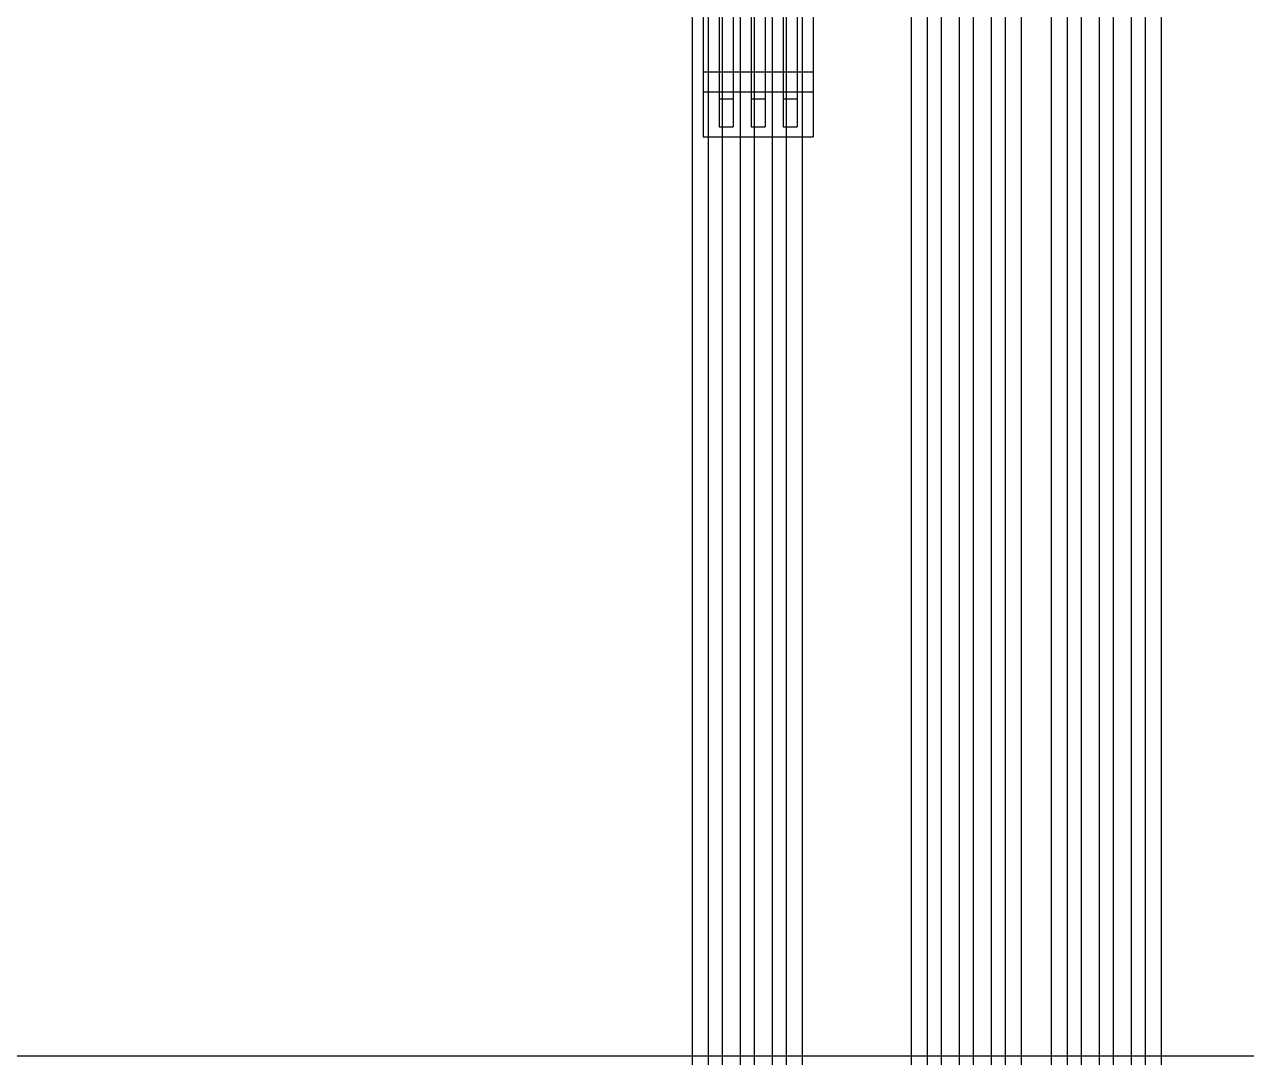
# Model space of a CAD drawing. Header units: millimetres. Extents: x -1355 to 669, y -1138 to 733.
# Drawn here: x -206.7 to -145.6, y -441.8 to -390.2 of the extents above; entities that cross this region are included whole.
import ezdxf

# ---------------------------------------------------------------- set-up
doc = ezdxf.new("R2010")
doc.units = ezdxf.units.MM
doc.layers.add('HIDDEN', color=8, linetype='Continuous')

msp = doc.modelspace()

# ---------------------------------------------------------------- linework, layer by layer
at = {"layer": 'HIDDEN'}
for points in [[(-173.3, -250.448), (-173.3, -485.948)], [(-173.3, -250.448), (-173.3, -485.948)], [(-167.8, -250.448), (-167.8, -485.948)], [(-167.8, -250.448), (-167.8, -485.948)], [(-172.5, -250.948), (-172.5, -485.448)], [(-172.5, -250.948), (-172.5, -485.448)], [(-171.8, -250.948), (-171.8, -485.448)], [(-171.8, -250.948), (-171.8, -485.448)], [(-170.9, -250.948), (-170.9, -485.448)], [(-170.9, -250.948), (-170.9, -485.448)], [(-170.2, -250.948), (-170.2, -485.448)], [(-170.2, -250.948), (-170.2, -485.448)], [(-169.3, -250.948), (-169.3, -485.448)], [(-169.3, -250.948), (-169.3, -485.448)], [(-168.6, -250.948), (-168.6, -485.448)], [(-168.6, -250.948), (-168.6, -485.448)], [(-162.35, -256.448), (-162.35, -485.948)], [(-162.35, -256.448), (-162.35, -485.948)], [(-156.85, -256.448), (-156.85, -485.948)], [(-156.85, -256.448), (-156.85, -485.948)], [(-161.55, -256.948), (-161.55, -485.448)], [(-161.55, -256.948), (-161.55, -485.448)], [(-160.85, -256.948), (-160.85, -485.448)], [(-160.85, -256.948), (-160.85, -485.448)], [(-159.95, -256.948), (-159.95, -485.448)], [(-159.95, -256.948), (-159.95, -485.448)], [(-159.25, -256.948), (-159.25, -485.448)], [(-159.25, -256.948), (-159.25, -485.448)], [(-158.35, -256.948), (-158.35, -485.448)], [(-158.35, -256.948), (-158.35, -485.448)], [(-157.65, -256.948), (-157.65, -485.448)], [(-157.65, -256.948), (-157.65, -485.448)], [(-155.35, -262.448), (-155.35, -492.948)], [(-155.35, -262.448), (-155.35, -492.948)], [(-149.85, -262.448), (-149.85, -492.948)], [(-149.85, -262.448), (-149.85, -492.948)], [(-154.55, -262.948), (-154.55, -492.448)], [(-154.55, -262.948), (-154.55, -492.448)], [(-153.85, -262.948), (-153.85, -492.448)], [(-153.85, -262.948), (-153.85, -492.448)], [(-152.95, -262.948), (-152.95, -492.448)], [(-152.95, -262.948), (-152.95, -492.448)], [(-152.25, -262.948), (-152.25, -492.448)], [(-152.25, -262.948), (-152.25, -492.448)], [(-151.35, -262.948), (-151.35, -492.448)], [(-151.35, -262.948), (-151.35, -492.448)], [(-150.65, -262.948), (-150.65, -492.448)], [(-150.65, -262.948), (-150.65, -492.448)], [(-172.75, -298.448), (-172.75, -395.798)], [(-172.75, -298.448), (-172.75, -395.798)], [(-167.25, -298.448), (-167.25, -395.798)], [(-167.25, -298.448), (-167.25, -395.798)], [(-171.95, -298.948), (-171.95, -395.298)], [(-171.95, -298.948), (-171.95, -395.298)], [(-171.25, -298.948), (-171.25, -395.298)], [(-171.25, -298.948), (-171.25, -395.298)], [(-170.35, -298.948), (-170.35, -395.298)], [(-170.35, -298.948), (-170.35, -395.298)], [(-169.65, -298.948), (-169.65, -395.298)], [(-169.65, -298.948), (-169.65, -395.298)], [(-168.75, -298.948), (-168.75, -395.298)], [(-168.75, -298.948), (-168.75, -395.298)], [(-168.05, -298.948), (-168.05, -395.298)], [(-168.05, -298.948), (-168.05, -395.298)], [(-172.75, -392.548), (-167.25, -392.548)], [(-172.75, -392.548), (-167.25, -392.548)], [(-172.75, -392.548), (-172.75, -393.548)], [(-172.75, -392.548), (-172.75, -393.548)], [(-167.25, -392.548), (-167.25, -393.548)], [(-167.25, -392.548), (-167.25, -393.548)], [(-172.75, -393.548), (-167.25, -393.548)], [(-172.75, -393.548), (-167.25, -393.548)], [(-171.95, -393.548), (-171.25, -393.548)], [(-171.95, -393.548), (-171.25, -393.548)], [(-171.95, -393.548), (-171.95, -393.898)], [(-171.95, -393.548), (-171.95, -393.898)], [(-171.95, -393.898), (-171.25, -393.898)], [(-171.95, -393.898), (-171.25, -393.898)], [(-171.25, -393.548), (-171.25, -393.898)], [(-171.25, -393.548), (-171.25, -393.898)], [(-170.35, -393.548), (-169.65, -393.548)], [(-170.35, -393.548), (-169.65, -393.548)], [(-170.35, -393.548), (-170.35, -393.898)], [(-170.35, -393.548), (-170.35, -393.898)], [(-170.35, -393.898), (-169.65, -393.898)], [(-170.35, -393.898), (-169.65, -393.898)], [(-169.65, -393.548), (-169.65, -393.898)], [(-169.65, -393.548), (-169.65, -393.898)], [(-168.75, -393.548), (-168.05, -393.548)], [(-168.75, -393.548), (-168.05, -393.548)], [(-168.75, -393.548), (-168.75, -393.898)], [(-168.75, -393.548), (-168.75, -393.898)], [(-168.75, -393.898), (-168.05, -393.898)], [(-168.75, -393.898), (-168.05, -393.898)], [(-168.05, -393.548), (-168.05, -393.898)], [(-168.05, -393.548), (-168.05, -393.898)], [(-171.95, -395.298), (-171.25, -395.298)], [(-171.95, -395.298), (-171.25, -395.298)], [(-170.35, -395.298), (-169.65, -395.298)], [(-170.35, -395.298), (-169.65, -395.298)], [(-168.75, -395.298), (-168.05, -395.298)], [(-168.75, -395.298), (-168.05, -395.298)], [(-172.75, -395.798), (-167.25, -395.798)], [(-172.75, -395.798), (-167.25, -395.798)], [(-317.4, -441.728), (-97.4, -441.728)], [(-317.4, -441.728), (-97.4, -441.728)], [(-317.4, -441.728), (-97.4, -441.728)], [(-317.4, -441.728), (-97.4, -441.728)]]:
    msp.add_lwpolyline(points, dxfattribs=at)

doc.saveas('drawing.dxf')
